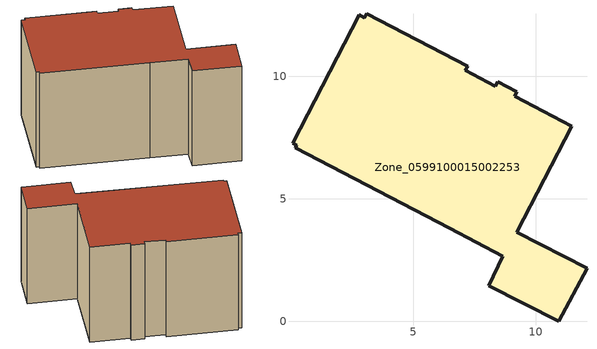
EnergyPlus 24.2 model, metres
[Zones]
Zone_0599100015002253
 floor ground (C_G): 7.12,10.24 8.34,9.61 8.44,9.79 9.22,9.38 9.14,9.19 11.46,7.98 9.21,3.64 12.09,2.17 10.94,0 8.08,1.45 8.65,2.65 6.48,3.8 0.17,7.08 0.23,7.19 0.06,7.28 2.78,12.52 3,12.4 3.08,12.56 7.21,10.42 z1.07
 wall outside (C_F): 8.65,2.65 8.08,1.45 10.94,0 12.09,2.17 9.21,3.64 11.46,7.98 9.14,9.19 9.22,9.38 8.44,9.79 8.34,9.61 7.12,10.24 7.21,10.42 3.08,12.56 3,12.4 2.78,12.52 0.06,7.28 0.23,7.19 0.17,7.08 6.48,3.8 8.65,2.65 z1.07:8.44
 roof outside (C_R): 8.44,9.79 8.34,9.61 7.12,10.24 7.21,10.42 3.08,12.56 3,12.4 2.78,12.52 0.06,7.28 0.23,7.19 0.17,7.08 6.48,3.8 8.65,2.65 8.08,1.45 10.94,0 12.09,2.17 9.21,3.64 11.46,7.98 9.14,9.19 9.22,9.38 z8.44
[BUILDING]
Pand.0599100015002253: North Axis=0; Terrain=City; Loads Convergence Tolerance Value=0.04; Temperature Convergence Tolerance Value=0.4; Solar Distribution=FullExterior; Maximum Number of Warmup Days=25; Minimum Number of Warmup Days=1
[Site:Location]
Rotterdam.The.Hague.AP_ZH_NLD Design_Conditions: Latitude=51.96; Longitude=4.45; Time Zone=1; Elevation=-4.5
[SITE:GROUNDTEMPERATURE:BUILDINGSURFACE]
18, 18, 18, 18, 18, 18, 18, 18, 18, 18, 18, 18
[MATERIAL] Thermal Absorptance=0.9; Solar Absorptance=0.7; Visible Absorptance=0.7
Name | Roughness | Thickness | Conductivity | Density | Specific Heat
G.TC.1946-1964 | MediumSmooth | 0.15 | 1 | 540 | 1210
F.TC.1946-1964 | Rough | 0.3 | 0.857143 | 1920 | 840
R.TC.1946-1964 | MediumRough | 0.2 | 0.235294 | 1500 | 1000
[CONSTRUCTION]
C_G: G.TC.1946-1964
C_F: F.TC.1946-1964
C_R: R.TC.1946-1964
[ZONE]
Zone_0599100015002253: Type=1; Multiplier=1; Ceiling Height=Autocalculate; Volume=Autocalculate; Floor Area=autocalculate; Part of Total Floor Area=Yes
[ZONEINFILTRATION:DESIGNFLOWRATE]
Infil_Zone_0599100015002253: Zone or ZoneList or Space or SpaceList=Zone_0599100015002253; Schedule=AlwaysOn; Design Flow Rate Calculation Method=Flow/Area; Flow Rate per Floor Area=0.003; Constant Term Coefficient=1; Temperature Term Coefficient=0; Velocity Term Coefficient=0; Velocity Squared Term Coefficient=0
[HVACTEMPLATE:ZONE:IDEALLOADSAIRSYSTEM]
Zone_0599100015002253: Maximum Heating Supply Air Temperature=50; Minimum Cooling Supply Air Temperature=13; Maximum Heating Supply Air Humidity Ratio=0.0156; Minimum Cooling Supply Air Humidity Ratio=0.0077; Heating Limit=NoLimit; Cooling Limit=NoLimit; Dehumidification Control Type=ConstantSensibleHeatRatio; Cooling Sensible Heat Ratio=0.7; Dehumidification Setpoint=60; Humidification Control Type=None; Humidification Setpoint=30; Outdoor Air Method=None; Outdoor Air Flow Rate per Person=0.00944; Outdoor Air Flow Rate per Zone Floor Area=0; Outdoor Air Flow Rate per Zone=0; Demand Controlled Ventilation Type=None; Outdoor Air Economizer Type=NoEconomizer; Heat Recovery Type=None; Sensible Heat Recovery Effectiveness=0.7; Latent Heat Recovery Effectiveness=0.65
[ZONECONTROL:THERMOSTAT]
ThermostatControl_Zone_0599100015002253: Zone or ZoneList=Zone_0599100015002253; Control Type Schedule=DualSetpointControlType; Control 1=Thermostat_Zone_0599100015002253; Temperature Difference Between Cutout And Setpoint=0
[THERMOSTATSETPOINT:DUALSETPOINT]
Thermostat_Zone_0599100015002253: Heating Setpoint Temperature Schedule=HeatingSetpoint_Zone_0599100015002253; Cooling Setpoint Temperature Schedule=CoolingSetpoint_Zone_0599100015002253
[SCHEDULE:COMPACT]
HeatingSetpoint_Zone_0599100015002253: Through: 12/31, For: AllDays, Until: 24:00, 21
CoolingSetpoint_Zone_0599100015002253: Through: 12/31, For: AllDays, Until: 24:00, 24
DualSetpointControlType: Through: 12/31, For: AllDays, Until: 24:00, 4
AlwaysOn: Through: 12/31, For: AllDays, Until: 24:00, 1
